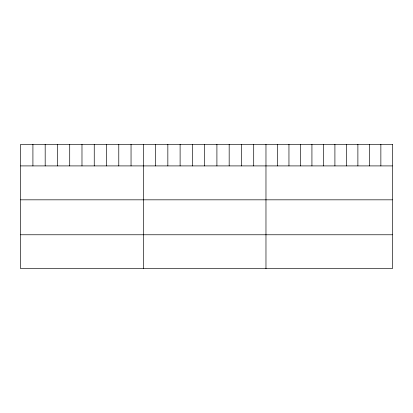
<?xml version="1.0" encoding="UTF-8"?>
<svg xmlns="http://www.w3.org/2000/svg" width="413" height="413" viewBox="0 0 413 413"><rect width="100%" height="100%" fill="white"/><g stroke="black" fill="none" stroke-linecap="round" stroke-linejoin="round"><path stroke-width="0.62" d="M20.65 165.907L392.35 165.907M20.65 199.825L392.35 199.825M20.65 234.77L392.35 234.77M380.863 144.313L380.863 165.907M369.372 144.313L369.372 165.907M357.885 144.313L357.885 165.907M346.393 144.313L346.393 165.907M334.907 144.313L334.907 165.907M323.415 144.313L323.415 165.907M311.929 144.313L311.929 165.907M300.437 144.313L300.437 165.907M288.95 144.313L288.95 165.907M277.459 144.313L277.459 165.907M265.972 144.313L265.972 268.687M253.706 144.313L253.706 165.907M241.44 144.313L241.44 165.907M229.174 144.313L229.174 165.907M216.908 144.313L216.908 165.907M204.641 144.313L204.641 165.907M192.375 144.313L192.375 165.907M180.109 144.313L180.109 165.907M167.843 144.313L167.843 165.907M155.577 144.313L155.577 165.907M143.311 144.313L143.311 268.687M131.045 144.313L131.045 165.907M118.779 144.313L118.779 165.907M106.513 144.313L106.513 165.907M94.247 144.313L94.247 165.907M81.981 144.313L81.981 165.907M69.714 144.313L69.714 165.907M57.448 144.313L57.448 165.907M45.182 144.313L45.182 165.907M32.916 144.313L32.916 165.907M392.35 144.313L20.65 144.313L20.65 268.687L392.35 268.687L392.35 144.313"/></g></svg>
